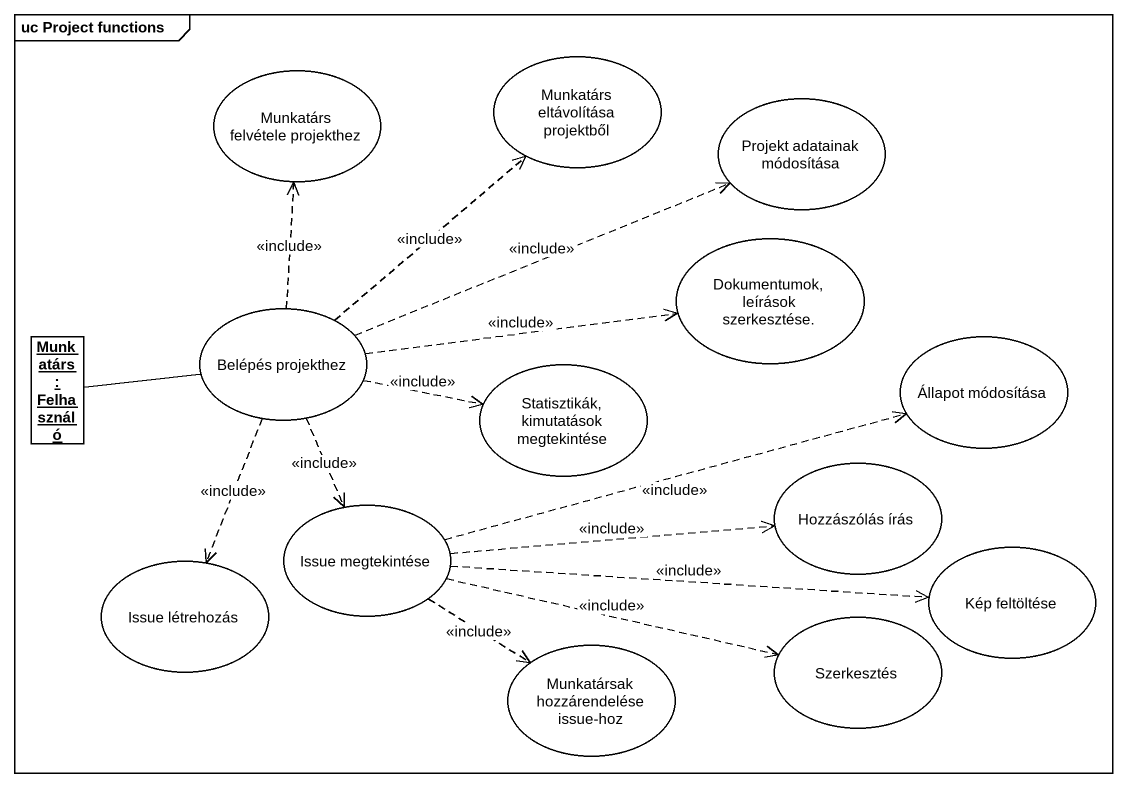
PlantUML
@startuml
mainframe uc Project functions
allowmixing
hide circle
hide empty members
usecase "Munkatárs felvétele projekthez" as Munkatárs_felvétele
usecase "Munkatárs eltávolítása projektből" as Munkatárs_eltávolítása
usecase "Projekt adatainak módosítása" as Projekt_adatainak_módosítása
usecase "Dokumentumok, leírások szerkesztése." as Dokumentumok_leírások
usecase "Belépés projekthez" as Belépés_projekthez
object "Munkatárs : Felhasználó" as Munkatárs
usecase "Statisztikák, kimutatások megtekintése" as Statisztikák_kimutatások
usecase "Állapot módosítása" as Állapot_módosítása
usecase "Issue megtekintése" as Issue_megtekintése
usecase "Hozzászólás írás" as Hozzászólás_írás
usecase "Issue létrehozás" as Issue_létrehozás
usecase "Kép feltöltése" as Kép_feltöltése
usecase Szerkesztés
usecase "Munkatársak hozzárendelése issue-hoz" as Munkatársak_hozzárendelése
Belépés_projekthez .up.> Munkatárs_felvétele : <<include>>
Belépés_projekthez .up.> Munkatárs_eltávolítása : <<include>>
Belépés_projekthez .right.> Projekt_adatainak_módosítása : <<include>>
Belépés_projekthez .right.> Dokumentumok_leírások : <<include>>
Belépés_projekthez .right.> Statisztikák_kimutatások : <<include>>
Belépés_projekthez ..> Issue_megtekintése : <<include>>
Belépés_projekthez ..> Issue_létrehozás : <<include>>
Munkatárs -right- Belépés_projekthez
Issue_megtekintése .right.> Állapot_módosítása : <<include>>
Issue_megtekintése .right.> Hozzászólás_írás : <<include>>
Issue_megtekintése .right.> Kép_feltöltése : <<include>>
Issue_megtekintése .right.> Szerkesztés : <<include>>
Issue_megtekintése ..> Munkatársak_hozzárendelése : <<include>>
@enduml
